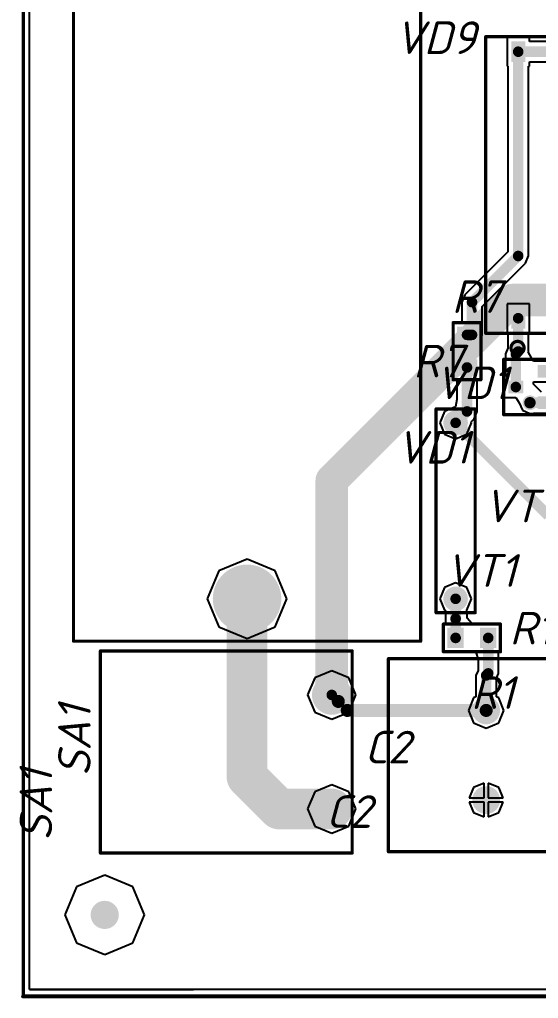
# Model space of a CAD drawing. Header units: millimetres. Extents: x -963 to 6553, y -1367 to 496.
# Drawn here: x -134.4 to -102.6, y 137.3 to 197.3 of the extents above; entities that cross this region are included whole.
import ezdxf

# ---------------------------------------------------------------- set-up
doc = ezdxf.new("R2010")
doc.units = ezdxf.units.MM
doc.header["$LTSCALE"] = 0.5
doc.layers.get('0').update_dxf_attribs({"lineweight": 60})
for name, color, linetype in [('BottomLayer', 5, 'Continuous'), ('MultiLayer', 9, 'Continuous'), ('TopLayer', 1, 'Continuous'), ('TopOverlay', 2, 'Continuous'), ('TopPaste', 8, 'Continuous'), ('ViaHoleLayer', 16, 'Continuous')]:
    doc.layers.add(name, color=color, linetype=linetype)
doc.layers.add('BottomSolder', color=6, linetype='Continuous', plot=False)
doc.styles.get("Standard").update_dxf_attribs({"font": 'isocpeui.ttf', "width": 0.9})

# ---------------------------------------------------------------- blocks, each defined once
blk = doc.blocks.new('B_______2')
at = {"layer": 'BottomLayer', "const_width": 1.99999854}
blk.add_lwpolyline([(-37.45003178, -2.54e-06, 1), (-35.4500307, -2.54e-06, 1)], format="xyb", close=True, dxfattribs=at)
at = {"layer": 'BottomSolder', "const_width": 2.10159854}
blk.add_lwpolyline([(-37.50083178, -2.54e-06, 1), (-35.3992307, -2.54e-06, 1)], format="xyb", close=True, dxfattribs=at)
at = {"layer": 'MultiLayer', "const_width": 1.99999854}
blk.add_lwpolyline([(-37.45003178, -2.54e-06, 1), (-35.4500307, -2.54e-06, 1)], format="xyb", close=True, dxfattribs=at)
at = {"layer": 'TopLayer', "const_width": 1.99999854}
blk.add_lwpolyline([(-37.45003178, -2.54e-06, 1), (-35.4500307, -2.54e-06, 1)], format="xyb", close=True, dxfattribs=at)
at = {"layer": 'TopOverlay', "const_width": 0.1999996}
for points in [[(-39.05002604, 10.65001426), (39.04999556, 10.65001426)], [(-39.05002604, 10.65001426), (-39.05002604, -10.65001934)], [(-39.05002604, -10.65001934), (39.04999556, -10.65001934)]]:
    blk.add_lwpolyline(points, dxfattribs=at)
at = {"layer": 'TopOverlay', "const_width": 0.0999998}
for points in [[(-39.10002593999999, 10.65001426, 1), (-39.00002614, 10.65001426, 1)], [(-39.10002593999999, 10.65001426, 1), (-39.00002614, 10.65001426, 1)], [(-39.10002593999999, -10.65001934, 1), (-39.00002614, -10.65001934, 1)], [(-39.10002593999999, -10.65001934, 1), (-39.00002614, -10.65001934, 1)]]:
    blk.add_lwpolyline(points, format="xyb", close=True, dxfattribs=at)
blk = doc.blocks.new('C_P______100___63B______________6')
at = {"layer": 'BottomLayer', "const_width": 0.7499985}
for points in [[(-3.12499756, 0.0750062, 1), (-2.37499652, 0.0750062, 1)], [(2.37501684, 0.0750062, 1), (3.12501788, 0.0750062, 1)]]:
    blk.add_lwpolyline(points, format="xyb", close=True, dxfattribs=at)
at = {"layer": 'BottomSolder', "const_width": 0.8515984999999999}
for points in [[(-3.17579756, 0.0750062, 1), (-2.32419652, 0.0750062, 1)], [(2.32421684, 0.0750062, 1), (3.17581788, 0.0750062, 1)]]:
    blk.add_lwpolyline(points, format="xyb", close=True, dxfattribs=at)
at = {"layer": 'MultiLayer', "const_width": 0.7499985}
for points in [[(-3.12499756, 0.0750062, 1), (-2.37499652, 0.0750062, 1)], [(2.37501684, 0.0750062, 1), (3.12501788, 0.0750062, 1)]]:
    blk.add_lwpolyline(points, format="xyb", close=True, dxfattribs=at)
at = {"layer": 'TopLayer', "const_width": 0.7499985}
for points in [[(-3.12499756, 0.0750062, 1), (-2.37499652, 0.0750062, 1)], [(2.37501684, 0.0750062, 1), (3.12501788, 0.0750062, 1)]]:
    blk.add_lwpolyline(points, format="xyb", close=True, dxfattribs=at)
at = {"layer": 'TopOverlay', "const_width": 0.1999996}
for points in [[(-5.92499704, -5.924981799999999), (-5.92499704, 5.924981799999999)], [(5.92501736, 5.924981799999999), (-5.92499704, 5.924981799999999)], [(5.92501736, -5.924981799999999), (5.92501736, 5.924981799999999)], [(5.92501736, -5.924981799999999), (-5.92499704, -5.924981799999999)]]:
    blk.add_lwpolyline(points, dxfattribs=at)
at = {"layer": 'TopOverlay', "const_width": 0.0999998}
for points in [[(-5.97499694, 5.924981799999999, 1), (-5.87499714, 5.924981799999999, 1)], [(-5.97499694, 5.924981799999999, 1), (-5.87499714, 5.924981799999999, 1)], [(5.87501746, 5.924981799999999, 1), (5.97501726, 5.924981799999999, 1)], [(5.87501746, 5.924981799999999, 1), (5.97501726, 5.924981799999999, 1)], [(-5.97499694, -5.924981799999999, 1), (-5.87499714, -5.924981799999999, 1)], [(-5.97499694, -5.924981799999999, 1), (-5.87499714, -5.924981799999999, 1)], [(5.87501746, -5.924981799999999, 1), (5.97501726, -5.924981799999999, 1)], [(5.87501746, -5.924981799999999, 1), (5.97501726, -5.924981799999999, 1)]]:
    blk.add_lwpolyline(points, format="xyb", close=True, dxfattribs=at)
blk = doc.blocks.new('R0805_27')
at = {"layer": 'TopLayer'}
for points in [[(-1.50001986, -0.6250254199999999), (-0.5000218599999999, -0.6250254199999999), (-1.50001986, 0.6249746199999999), (-0.5000218599999999, 0.6249746199999999)], [(0.5000269399999999, -0.6250254199999999), (1.50002494, -0.6250254199999999), (0.5000269399999999, 0.6249746199999999), (1.50002494, 0.6249746199999999)]]:
    blk.add_solid(points, dxfattribs=at)
at = {"layer": 'TopOverlay', "const_width": 0.1999996}
for points in [[(-1.74998126, 0.8499601999999999), (1.74998634, 0.8499601999999999)], [(-1.74998126, -0.850011), (-1.74998126, 0.8499601999999999)], [(1.74998634, -0.850011), (1.74998634, 0.8499601999999999)], [(-1.74998126, -0.850011), (1.74998634, -0.850011)]]:
    blk.add_lwpolyline(points, dxfattribs=at)
at = {"layer": 'TopOverlay', "const_width": 0.0999998}
for points in [[(-1.79998116, 0.8499601999999999, 1), (-1.69998136, 0.8499601999999999, 1)], [(-1.79998116, 0.8499601999999999, 1), (-1.69998136, 0.8499601999999999, 1)], [(1.69998644, 0.8499601999999999, 1), (1.79998624, 0.8499601999999999, 1)], [(1.69998644, 0.8499601999999999, 1), (1.79998624, 0.8499601999999999, 1)], [(-1.79998116, -0.850011, 1), (-1.69998136, -0.850011, 1)], [(-1.79998116, -0.850011, 1), (-1.69998136, -0.850011, 1)], [(1.69998644, -0.850011, 1), (1.79998624, -0.850011, 1)], [(1.69998644, -0.850011, 1), (1.79998624, -0.850011, 1)]]:
    blk.add_lwpolyline(points, format="xyb", close=True, dxfattribs=at)
at = {"layer": 'TopPaste'}
for points in [[(-1.50001986, -0.6250254199999999), (-0.5000218599999999, -0.6250254199999999), (-1.50001986, 0.6249746199999999), (-0.5000218599999999, 0.6249746199999999)], [(0.5000269399999999, -0.6250254199999999), (1.50002494, -0.6250254199999999), (0.5000269399999999, 0.6249746199999999), (1.50002494, 0.6249746199999999)]]:
    blk.add_solid(points, dxfattribs=at)
blk = doc.blocks.new('R0805_32')
at = {"layer": 'TopLayer'}
for points in [[(-1.50000462, -0.62500256), (-0.50000662, -0.62500256), (-1.50000462, 0.62499748), (-0.50000662, 0.62499748)], [(0.49999138, -0.62500256), (1.49998938, -0.62500256), (0.49999138, 0.62499748), (1.49998938, 0.62499748)]]:
    blk.add_solid(points, dxfattribs=at)
at = {"layer": 'TopOverlay', "const_width": 0.1999996}
for points in [[(-1.75001682, 0.8499830599999999), (1.75000158, 0.8499830599999999)], [(-1.75001682, 0.8499830599999999), (-1.75001682, -0.84998814)], [(1.75000158, 0.8499830599999999), (1.75000158, -0.84998814)], [(-1.75001682, -0.84998814), (1.75000158, -0.84998814)]]:
    blk.add_lwpolyline(points, dxfattribs=at)
at = {"layer": 'TopOverlay', "const_width": 0.0999998}
for points in [[(-1.80001672, 0.8499830599999999, 1), (-1.70001692, 0.8499830599999999, 1)], [(-1.80001672, 0.8499830599999999, 1), (-1.70001692, 0.8499830599999999, 1)], [(1.70000168, 0.8499830599999999, 1), (1.80000148, 0.8499830599999999, 1)], [(1.70000168, 0.8499830599999999, 1), (1.80000148, 0.8499830599999999, 1)], [(-1.80001672, -0.84998814, 1), (-1.70001692, -0.84998814, 1)], [(-1.80001672, -0.84998814, 1), (-1.70001692, -0.84998814, 1)], [(1.70000168, -0.84998814, 1), (1.80000148, -0.84998814, 1)], [(1.70000168, -0.84998814, 1), (1.80000148, -0.84998814, 1)]]:
    blk.add_lwpolyline(points, format="xyb", close=True, dxfattribs=at)
at = {"layer": 'TopPaste'}
for points in [[(-1.50000462, -0.62500256), (-0.50000662, -0.62500256), (-1.50000462, 0.62499748), (-0.50000662, 0.62499748)], [(0.49999138, -0.62500256), (1.49998938, -0.62500256), (0.49999138, 0.62499748), (1.49998938, 0.62499748)]]:
    blk.add_solid(points, dxfattribs=at)
blk = doc.blocks.new('VD_BZX_49')
at = {"layer": 'BottomLayer', "const_width": 0.6499986999999999}
for points in [[(-5.725030459999999, -2.794e-05, 1), (-5.075029219999999, -2.794e-05, 1)], [(5.07499874, -2.794e-05, 1), (5.72499998, -2.794e-05, 1)]]:
    blk.add_lwpolyline(points, format="xyb", close=True, dxfattribs=at)
at = {"layer": 'BottomSolder', "const_width": 0.7515987}
for points in [[(-5.77583046, -2.794e-05, 1), (-5.02422922, -2.794e-05, 1)], [(5.02419874, -2.794e-05, 1), (5.77579998, -2.794e-05, 1)]]:
    blk.add_lwpolyline(points, format="xyb", close=True, dxfattribs=at)
at = {"layer": 'MultiLayer', "const_width": 0.6499986999999999}
for points in [[(-5.725030459999999, -2.794e-05, 1), (-5.075029219999999, -2.794e-05, 1)], [(5.07499874, -2.794e-05, 1), (5.72499998, -2.794e-05, 1)]]:
    blk.add_lwpolyline(points, format="xyb", close=True, dxfattribs=at)
at = {"layer": 'TopLayer', "const_width": 0.6499986999999999}
for points in [[(-5.725030459999999, -2.794e-05, 1), (-5.075029219999999, -2.794e-05, 1)], [(5.07499874, -2.794e-05, 1), (5.72499998, -2.794e-05, 1)]]:
    blk.add_lwpolyline(points, format="xyb", close=True, dxfattribs=at)
at = {"layer": 'TopOverlay', "const_width": 0.1999996}
for points in [[(-6.250015439999999, 1.20002046), (-6.250015439999999, -1.20002554)], [(-6.250015439999999, 1.20002046), (6.24998496, 1.20002046)], [(6.24998496, 1.20002046), (6.24998496, -1.20002554)], [(-6.250015439999999, -1.20002554), (6.24998496, -1.20002554)]]:
    blk.add_lwpolyline(points, dxfattribs=at)
at = {"layer": 'TopOverlay', "const_width": 0.0999998}
for points in [[(-6.30001534, 1.20002046, 1), (-6.20001554, 1.20002046, 1)], [(-6.30001534, 1.20002046, 1), (-6.20001554, 1.20002046, 1)], [(6.199985059999999, 1.20002046, 1), (6.299984859999999, 1.20002046, 1)], [(6.199985059999999, 1.20002046, 1), (6.299984859999999, 1.20002046, 1)], [(-6.30001534, -1.20002554, 1), (-6.20001554, -1.20002554, 1)], [(-6.30001534, -1.20002554, 1), (-6.20001554, -1.20002554, 1)], [(6.199985059999999, -1.20002554, 1), (6.299984859999999, -1.20002554, 1)], [(6.199985059999999, -1.20002554, 1), (6.299984859999999, -1.20002554, 1)]]:
    blk.add_lwpolyline(points, format="xyb", close=True, dxfattribs=at)
blk = doc.blocks.new('VD_BAT_55')
at = {"layer": 'TopLayer'}
for points in [[(0.38199314, 1.37000488), (-0.3820033, 1.37000488), (0.38199314, 0.44300648), (-0.3820033, 0.44300648)], [(-0.57802526, -0.44299632), (-1.3420217, -0.44299632), (-0.57802526, -1.36999472), (-1.3420217, -1.36999472)], [(1.34196074, -0.44299632), (0.5779643, -0.44299632), (1.34196074, -1.36999472), (0.5779643, -1.36999472)]]:
    blk.add_solid(points, dxfattribs=at)
at = {"layer": 'TopOverlay', "const_width": 0.1999996}
for points in [[(-1.70002708, 1.65001448), (1.69996612, 1.65001448)], [(-1.70002708, 1.65001448), (-1.70002708, -1.65000432)], [(1.69996612, 1.65001448), (1.69996612, -1.65000432)], [(-1.70002708, -1.65000432), (1.69996612, -1.65000432)]]:
    blk.add_lwpolyline(points, dxfattribs=at)
at = {"layer": 'TopOverlay', "const_width": 0.0999998}
for points in [[(-1.75002698, 1.65001448, 1), (-1.65002718, 1.65001448, 1)], [(-1.75002698, 1.65001448, 1), (-1.65002718, 1.65001448, 1)], [(1.64996622, 1.65001448, 1), (1.74996602, 1.65001448, 1)], [(1.64996622, 1.65001448, 1), (1.74996602, 1.65001448, 1)], [(-1.75002698, -1.65000432, 1), (-1.65002718, -1.65000432, 1)], [(-1.75002698, -1.65000432, 1), (-1.65002718, -1.65000432, 1)], [(1.64996622, -1.65000432, 1), (1.74996602, -1.65000432, 1)], [(1.64996622, -1.65000432, 1), (1.74996602, -1.65000432, 1)]]:
    blk.add_lwpolyline(points, format="xyb", close=True, dxfattribs=at)
at = {"layer": 'TopPaste'}
for points in [[(0.38199314, 1.37000488), (-0.3820033, 1.37000488), (0.38199314, 0.44300648), (-0.3820033, 0.44300648)], [(-0.57802526, -0.44299632), (-1.3420217, -0.44299632), (-0.57802526, -1.36999472), (-1.3420217, -1.36999472)], [(1.34196074, -0.44299632), (0.5779643, -0.44299632), (1.34196074, -1.36999472), (0.5779643, -1.36999472)]]:
    blk.add_solid(points, dxfattribs=at)
blk = doc.blocks.new('T_________SMD_68')
at = {"layer": 'TopLayer'}
for points in [[(-7.544988719999999, 4.53002142), (-7.544988719999999, 5.3900197), (-8.814988719999999, 4.53002142), (-8.814988719999999, 5.3900197)], [(8.81499888, 4.53002142), (8.81499888, 5.3900197), (7.54499888, 4.53002142), (7.54499888, 5.3900197)], [(-7.544988719999999, 2.05001622), (-7.544988719999999, 2.9100145), (-8.814988719999999, 2.05001622), (-8.814988719999999, 2.9100145)], [(8.81499888, 2.05001622), (8.81499888, 2.9100145), (7.54499888, 2.05001622), (7.54499888, 2.9100145)], [(-7.544988719999999, -0.42998898), (-7.544988719999999, 0.4300093), (-8.814988719999999, -0.42998898), (-8.814988719999999, 0.4300093)], [(8.81499888, -0.42998898), (8.81499888, 0.4300093), (7.54499888, -0.42998898), (7.54499888, 0.4300093)], [(-7.544988719999999, -2.90999418), (-7.544988719999999, -2.0499959), (-8.814988719999999, -2.90999418), (-8.814988719999999, -2.0499959)], [(8.81499888, -2.90999418), (8.81499888, -2.0499959), (7.54499888, -2.90999418), (7.54499888, -2.0499959)], [(-7.544988719999999, -5.38999938), (-7.544988719999999, -4.5300011), (-8.814988719999999, -5.38999938), (-8.814988719999999, -4.5300011)], [(8.81499888, -5.38999938), (8.81499888, -4.5300011), (7.54499888, -5.38999938), (7.54499888, -4.5300011)]]:
    blk.add_solid(points, dxfattribs=at)
at = {"layer": 'TopOverlay', "const_width": 0.1999996}
for points in [[(9.10003768, 6.95000896), (-9.099976719999999, 6.95000896)], [(-9.099976719999999, -6.94998864), (-9.099976719999999, 6.95000896)], [(9.10003768, -6.94998864), (9.10003768, 6.95000896)], [(9.10003768, -6.94998864), (-9.099976719999999, -6.94998864)]]:
    blk.add_lwpolyline(points, dxfattribs=at)
at = {"layer": 'TopOverlay'}
for points, const_width in [([(-9.14997662, 6.95000896, 1), (-9.04997682, 6.95000896, 1)], 0.0999998), ([(-9.14997662, 6.95000896, 1), (-9.04997682, 6.95000896, 1)], 0.0999998), ([(9.05003778, 6.95000896, 1), (9.15003758, 6.95000896, 1)], 0.0999998), ([(9.05003778, 6.95000896, 1), (9.15003758, 6.95000896, 1)], 0.0999998), ([(10.39999952, -5.00000016, 1), (9.60000112, -5.00000016, 1)], 0.1999996), ([(9.550001219999999, -5.00000016, 1), (9.65000102, -5.00000016, 1)], 0.0999998), ([(10.34999962, -5.00000016, 1), (10.44999942, -5.00000016, 1)], 0.0999998), ([(-9.14997662, -6.94998864, 1), (-9.04997682, -6.94998864, 1)], 0.0999998), ([(-9.14997662, -6.94998864, 1), (-9.04997682, -6.94998864, 1)], 0.0999998), ([(9.05003778, -6.94998864, 1), (9.15003758, -6.94998864, 1)], 0.0999998), ([(9.05003778, -6.94998864, 1), (9.15003758, -6.94998864, 1)], 0.0999998)]:
    blk.add_lwpolyline(points, format="xyb", close=True, dxfattribs=dict(at, const_width=const_width))
at = {"layer": 'TopPaste'}
for points in [[(-7.544988719999999, 4.53002142), (-7.544988719999999, 5.3900197), (-8.814988719999999, 4.53002142), (-8.814988719999999, 5.3900197)], [(8.81499888, 4.53002142), (8.81499888, 5.3900197), (7.54499888, 4.53002142), (7.54499888, 5.3900197)], [(-7.544988719999999, 2.05001622), (-7.544988719999999, 2.9100145), (-8.814988719999999, 2.05001622), (-8.814988719999999, 2.9100145)], [(8.81499888, 2.05001622), (8.81499888, 2.9100145), (7.54499888, 2.05001622), (7.54499888, 2.9100145)], [(-7.544988719999999, -0.42998898), (-7.544988719999999, 0.4300093), (-8.814988719999999, -0.42998898), (-8.814988719999999, 0.4300093)], [(8.81499888, -0.42998898), (8.81499888, 0.4300093), (7.54499888, -0.42998898), (7.54499888, 0.4300093)], [(-7.544988719999999, -2.90999418), (-7.544988719999999, -2.0499959), (-8.814988719999999, -2.90999418), (-8.814988719999999, -2.0499959)], [(8.81499888, -2.90999418), (8.81499888, -2.0499959), (7.54499888, -2.90999418), (7.54499888, -2.0499959)], [(-7.544988719999999, -5.38999938), (-7.544988719999999, -4.5300011), (-8.814988719999999, -5.38999938), (-8.814988719999999, -4.5300011)], [(8.81499888, -5.38999938), (8.81499888, -4.5300011), (7.54499888, -5.38999938), (7.54499888, -4.5300011)]]:
    blk.add_solid(points, dxfattribs=at)
blk = doc.blocks.new('B______70')
at = {"layer": 'BottomLayer', "const_width": 1.11499904}
for points in [[(-4.05752808, -7.99999416, 1), (-2.94252904, -7.99999416, 1)], [(2.94245792, -7.99999416, 1), (4.05745696, -7.99999416, 1)]]:
    blk.add_lwpolyline(points, format="xyb", close=True, dxfattribs=at)
at = {"layer": 'BottomSolder', "const_width": 1.21659904}
for points in [[(-4.10832808, -7.99999416, 1), (-2.89172904, -7.99999416, 1)], [(2.89165792, -7.99999416, 1), (4.108256959999999, -7.99999416, 1)]]:
    blk.add_lwpolyline(points, format="xyb", close=True, dxfattribs=at)
at = {"layer": 'MultiLayer', "const_width": 1.11499904}
for points in [[(-4.05752808, -7.99999416, 1), (-2.94252904, -7.99999416, 1)], [(2.94245792, -7.99999416, 1), (4.05745696, -7.99999416, 1)]]:
    blk.add_lwpolyline(points, format="xyb", close=True, dxfattribs=at)
at = {"layer": 'TopLayer', "const_width": 1.11499904}
for points in [[(-4.05752808, -7.99999416, 1), (-2.94252904, -7.99999416, 1)], [(2.94245792, -7.99999416, 1), (4.05745696, -7.99999416, 1)]]:
    blk.add_lwpolyline(points, format="xyb", close=True, dxfattribs=at)
at = {"layer": 'TopOverlay', "const_width": 0.1999996}
for points in [[(-6.19999776, 6.19997744), (6.19997744, 6.19997744)], [(-6.19999776, 6.19997744), (-6.19999776, -9.24997896)], [(6.19997744, 6.19997744), (6.19997744, -9.24997896)], [(-6.19999776, -9.24997896), (6.19997744, -9.24997896)]]:
    blk.add_lwpolyline(points, dxfattribs=at)
at = {"layer": 'TopOverlay', "const_width": 0.0999998}
for points in [[(-6.24999766, 6.19997744, 1), (-6.14999786, 6.19997744, 1)], [(-6.24999766, 6.19997744, 1), (-6.14999786, 6.19997744, 1)], [(6.14997754, 6.19997744, 1), (6.24997734, 6.19997744, 1)], [(6.14997754, 6.19997744, 1), (6.24997734, 6.19997744, 1)], [(-6.24999766, -9.24997896, 1), (-6.14999786, -9.24997896, 1)], [(-6.24999766, -9.24997896, 1), (-6.14999786, -9.24997896, 1)], [(6.14997754, -9.24997896, 1), (6.24997734, -9.24997896, 1)], [(6.14997754, -9.24997896, 1), (6.24997734, -9.24997896, 1)]]:
    blk.add_lwpolyline(points, format="xyb", close=True, dxfattribs=at)

msp = doc.modelspace()

# ---------------------------------------------------------------- linework, layer by layer
at = {"layer": 'BottomLayer'}
for points, const_width in [([(-115.2633914006817, 169.0593372362384), (-104.1947826006817, 180.1279460362384)], 2.00000108), ([(-104.1947826006817, 180.1279460362384), (-98.86078260068172, 180.1279460362384)], 2.00000108), ([(-103.1025826006817, 173.8287460362384), (-94.0093826006817, 173.8287460362384)], 0.6500012399999999), ([(-107.6633558006817, 172.5935440362384), (-101.9633418006817, 166.8935300362384)], 0.6500012399999999), ([(-115.2633914006817, 155.8935012362384), (-115.2633914006817, 169.0593372362384)], 2.00000108), ([(-120.4633810006817, 150.8559700362384), (-120.4633810006817, 161.7935148362384)], 2.50000008), ([(-115.2633914006817, 155.8935012362384), (-114.8634353806817, 155.4935452162384)], 0.6500012399999999), ([(-114.8633820406817, 155.4935452162384), (-114.3133780606817, 154.9435412362384)], 0.80000094), ([(-114.8634353806817, 155.4935452162384), (-114.8633820406817, 155.4935452162384)], 0.6500012399999999), ([(-114.3133780606817, 154.9435412362384), (-105.7883786006817, 154.9435412362384)], 0.80000094), ([(-120.4633810006817, 150.8559700362384), (-118.5009262006817, 148.8935152362384)], 2.50000008), ([(-118.5009262006817, 148.8935152362384), (-115.2633914006817, 148.8935152362384)], 2.50000008)]:
    msp.add_lwpolyline(points, dxfattribs=dict(at, const_width=const_width))
for points, const_width in [([(-104.6947816006817, 180.1279460362384, 1), (-103.6947836006817, 180.1279460362384, 1)], 1.00000054), ([(-104.6947816006817, 180.1279460362384, 1), (-103.6947836006817, 180.1279460362384, 1)], 1.00000054), ([(-103.2775835206817, 173.8287460362384, 1), (-102.9275816806817, 173.8287460362384, 1)], 0.3499993), ([(-103.2650816406817, 173.8287460362384, 1), (-102.9400835606817, 173.8287460362384, 1)], 0.32500062), ([(-107.8258548406817, 172.5935440362384, 1), (-107.5008567606817, 172.5935440362384, 1)], 0.32500062), ([(-115.7633904006817, 169.0593372362384, 1), (-114.7633924006817, 169.0593372362384, 1)], 1.00000054), ([(-115.7633904006817, 169.0593372362384, 1), (-114.7633924006817, 169.0593372362384, 1)], 1.00000054), ([(-121.0883810206817, 161.7935148362384, 1), (-119.8383809806817, 161.7935148362384, 1)], 1.25000004), ([(-115.7633904006817, 155.8935012362384, 1), (-114.7633924006817, 155.8935012362384, 1)], 1.00000054), ([(-115.4258904406817, 155.8935012362384, 1), (-115.1008923606817, 155.8935012362384, 1)], 0.32500062), ([(-115.0633816406817, 155.4935452162384, 1), (-114.6633824406817, 155.4935452162384, 1)], 0.3999992), ([(-115.0259344206817, 155.4935452162384, 1), (-114.7009363406817, 155.4935452162384, 1)], 0.32500062), ([(-115.0259344206817, 155.4935452162384, 1), (-114.7009363406817, 155.4935452162384, 1)], 0.32500062), ([(-115.0258810806817, 155.4935452162384, 1), (-114.7008830006817, 155.4935452162384, 1)], 0.32500062), ([(-114.5133776606817, 154.9435412362384, 1), (-114.1133784606817, 154.9435412362384, 1)], 0.3999992), ([(-114.5133776606817, 154.9435412362384, 1), (-114.1133784606817, 154.9435412362384, 1)], 0.3999992), ([(-105.9883782006817, 154.9435412362384, 1), (-105.5883790006817, 154.9435412362384, 1)], 0.3999992), ([(-121.0883810206817, 150.8559700362384, 1), (-119.8383809806817, 150.8559700362384, 1)], 1.25000004), ([(-121.0883810206817, 150.8559700362384, 1), (-119.8383809806817, 150.8559700362384, 1)], 1.25000004), ([(-119.1259262206817, 148.8935152362384, 1), (-117.8759261806817, 148.8935152362384, 1)], 1.25000004), ([(-119.1259262206817, 148.8935152362384, 1), (-117.8759261806817, 148.8935152362384, 1)], 1.25000004), ([(-115.8883914206817, 148.8935152362384, 1), (-114.6383913806817, 148.8935152362384, 1)], 1.25000004), ([(-129.5819835406817, 142.3935485562384, 1), (-128.8199835406817, 142.3935485562384, 1)], 0.762)]:
    msp.add_lwpolyline(points, format="xyb", close=True, dxfattribs=dict(at, const_width=const_width))
at = {"layer": 'BottomSolder'}
for points, const_width in [([(-103.3283835206817, 173.8287460362384, 1), (-102.8767816806817, 173.8287460362384, 1)], 0.4515993), ([(-129.6327835406817, 142.3935485562384, 1), (-128.7691835406817, 142.3935485562384, 1)], 0.8635999999999999)]:
    msp.add_lwpolyline(points, format="xyb", close=True, dxfattribs=dict(at, const_width=const_width))
at = {"layer": 'MultiLayer'}
for points, const_width in [([(-134.2009583006817, 137.3935483962384), (-134.2009583006817, 267.3935474762384)], 0.1999996), ([(-134.2009583006817, 137.3935483962384), (-54.2009836806817, 137.3935483962384)], 0.254)]:
    msp.add_lwpolyline(points, dxfattribs=dict(at, const_width=const_width))
for points, const_width in [([(-103.2775835206817, 173.8287460362384, 1), (-102.9275816806817, 173.8287460362384, 1)], 0.3499993), ([(-129.5819835406817, 142.3935485562384, 1), (-128.8199835406817, 142.3935485562384, 1)], 0.762), ([(-134.2644583006817, 137.3935483962384, 1), (-134.1374583006817, 137.3935483962384, 1)], 0.127), ([(-134.2509582006817, 137.3935483962384, 1), (-134.1509584006817, 137.3935483962384, 1)], 0.0999998)]:
    msp.add_lwpolyline(points, format="xyb", close=True, dxfattribs=dict(at, const_width=const_width))
at = {"layer": 'TopLayer'}
for p, q in [((-133.8177916806817, 137.8059402562384), (-133.8177916806817, 266.9811556162384)), ((-103.1393846606817, 196.2625340362384), (-104.5073829406817, 196.2625340362384)), ((-104.5073829406817, 196.2625340362384), (-104.5073829406817, 194.4845340362384)), ((-103.1393846606817, 196.0002409362384), (-103.1393846606817, 196.2625340362384)), ((-102.0273777406817, 196.0002409362384), (-103.1393846606817, 196.0002409362384)), ((-103.1393846606817, 194.4845340362384), (-103.1393846606817, 194.7468271362384)), ((-103.1393846606817, 194.7468271362384), (-102.0273777406817, 194.7468271362384)), ((-104.5073829406817, 194.4845340362384), (-104.4500907006817, 194.4845340362384)), ((-104.4500907006817, 194.4845340362384), (-104.4500907006817, 183.0957353762384)), ((-103.1966769006817, 182.8361448362384), (-103.1966769006817, 194.4845340362384)), ((-103.1966769006817, 194.4845340362384), (-103.1393846606817, 194.4845340362384)), ((-104.4500907006817, 183.0957353762384), (-107.1017313206817, 180.4440947562384)), ((-103.3802350806817, 182.3929961162384), (-103.1966769006817, 182.8361448362384)), ((-106.0318757006817, 179.7413554962384), (-103.3802350806817, 182.3929961162384)), ((-107.1017313206817, 180.4440947562384), (-107.2852895006817, 180.0009460362384)), ((-107.2852895006817, 180.0009460362384), (-107.2852895006817, 178.7475322362384)), ((-106.0318757006817, 177.9935332362384), (-106.0318757006817, 179.7413554962384)), ((-103.1393846606817, 179.9025464362384), (-104.5073829406817, 179.9025464362384)), ((-104.5073829406817, 179.9025464362384), (-104.5073829406817, 178.1245464362384)), ((-103.1393846606817, 178.1245464362384), (-103.1393846606817, 179.9025464362384)), ((-107.2852895006817, 178.7475322362384), (-107.8423826206817, 178.7475322362384)), ((-107.8423826206817, 178.7475322362384), (-107.8423826206817, 177.2475377762384)), ((-106.0843825806817, 177.8667694562384), (-106.0318757006817, 177.9935332362384)), ((-106.0843825806817, 177.2475377762384), (-106.0843825806817, 177.8667694562384)), ((-104.5073829406817, 178.1245464362384), (-104.4500907006817, 178.1245464362384)), ((-104.4500907006817, 178.1245464362384), (-104.4500907006817, 177.1796461162384)), ((-103.1966769006817, 176.9724532362384), (-103.1966769006817, 178.1245464362384)), ((-103.1966769006817, 178.1245464362384), (-103.1393846606817, 178.1245464362384)), ((-107.8423826206817, 177.2475377762384), (-107.8423851606817, 177.2395342362384)), ((-107.8423851606817, 177.2395342362384), (-107.8423851606817, 176.7475362362384)), ((-106.0843800406817, 177.2395342362384), (-106.0843825806817, 177.2475377762384)), ((-106.0843800406817, 176.7475362362384), (-106.0843800406817, 177.2395342362384)), ((-107.8423851606817, 176.7475362362384), (-107.8423826206817, 176.7395326962384)), ((-107.8423826206817, 176.7395326962384), (-107.8423826206817, 175.2395382362384)), ((-106.0843825806817, 176.7395326962384), (-106.0843800406817, 176.7475362362384)), ((-106.0843825806817, 175.2395382362384), (-106.0843825806817, 176.7395326962384)), ((-104.4500907006817, 177.1796461162384), (-104.5965979006817, 176.8259460362384)), ((-104.5965979006817, 176.8259460362384), (-104.5965979006817, 175.4295378562384)), ((-103.2062857206817, 176.9492554162384), (-103.1966769006817, 176.9724532362384)), ((-102.9129512806817, 176.3957055962384), (-103.2062857206817, 176.9492554162384)), ((-102.8743890006817, 176.3895079962384), (-102.9129512806817, 176.3957055962384)), ((-102.8431825606817, 176.3895054562384), (-102.8743890006817, 176.3895079962384)), ((-101.4393906006817, 176.3895054562384), (-102.8431825606817, 176.3895054562384)), ((-107.8423826206817, 175.2395382362384), (-107.5900895006817, 175.2395382362384)), ((-107.5900895006817, 175.2395382362384), (-107.5900895006817, 174.0339653362384)), ((-106.3366757006817, 173.2935172362384), (-106.3366757006817, 175.2395382362384)), ((-106.3366757006817, 175.2395382362384), (-106.0843825806817, 175.2395382362384)), ((-104.5965979006817, 175.4295378562384), (-104.6873902006817, 175.4295378562384)), ((-104.6873902006817, 175.4295378562384), (-104.6873902006817, 174.1575414162384)), ((-102.8834568006817, 175.1104401962384), (-102.8743890006817, 175.1175064762384)), ((-102.8834568006817, 174.9657643362384), (-102.8834568006817, 175.1104401962384)), ((-102.3863838806817, 174.4695194562384), (-102.8834568006817, 174.9657643362384)), ((-102.8743890006817, 175.1175064762384), (-102.7523902606817, 175.1175090162384)), ((-102.7523902606817, 175.1175090162384), (-101.4393906006817, 175.1175090162384)), ((-107.5900895006817, 174.0339653362384), (-107.6633583406817, 173.5720256962384)), ((-104.6873902006817, 174.1575414162384), (-103.9760403406817, 174.1575414162384)), ((-103.9760403406817, 174.1575414162384), (-103.7563455806817, 173.8287434962384)), ((-103.7563455806817, 173.8287434962384), (-103.5648626006817, 173.3664660362384)), ((-108.3552467206817, 173.2854349562384), (-108.6418374606817, 172.5935440362384)), ((-107.6633583406817, 173.5720256962384), (-108.3552467206817, 173.2854349562384)), ((-106.5202338806817, 172.8503685162384), (-106.3366757006817, 173.2935172362384)), ((-103.5648626006817, 173.3664660362384), (-103.1025826006817, 173.1749805162384)), ((-103.1025826006817, 173.1749805162384), (-102.8743864606817, 173.1975179362384)), ((-102.8743864606817, 173.1975179362384), (-102.8743839206817, 173.1975230162384)), ((-102.8743839206817, 173.1975230162384), (-101.4393906006817, 173.1975230162384)), ((-108.6418374606817, 172.5935440362384), (-108.3552467206817, 171.9016531162384)), ((-106.9714648806817, 171.9016531162384), (-106.6848741406817, 172.5935440362384)), ((-106.7118743406817, 172.6587280562384), (-106.5202338806817, 172.8503685162384)), ((-106.6848741406817, 172.5935440362384), (-106.7118743406817, 172.6587280562384)), ((-108.3552467206817, 171.9016531162384), (-107.6633558006817, 171.6150623762384)), ((-107.6633558006817, 171.6150623762384), (-106.9714648806817, 171.9016531162384)), ((-120.4633810006817, 164.2332254762384), (-122.1885159806817, 163.5186498162384)), ((-118.7382460206817, 163.5186498162384), (-120.4633810006817, 164.2332254762384)), ((-122.1885159806817, 163.5186498162384), (-122.9030916406817, 161.7935148362384)), ((-118.0236703606817, 161.7935148362384), (-118.7382460206817, 163.5186498162384)), ((-108.3552467206817, 162.4854057562384), (-108.6418374606817, 161.7935148362384)), ((-107.6633558006817, 162.7719964962384), (-108.3552467206817, 162.4854057562384)), ((-106.9714648806817, 162.4854057562384), (-107.6633558006817, 162.7719964962384)), ((-106.6848741406817, 161.7935148362384), (-106.9714648806817, 162.4854057562384)), ((-122.9030916406817, 161.7935148362384), (-122.1885159806817, 160.0683798562384)), ((-118.7382460206817, 160.0683798562384), (-118.0236703606817, 161.7935148362384)), ((-108.6418374606817, 161.7935148362384), (-108.3552467206817, 161.1016239162384)), ((-106.9714648806817, 161.1016264562384), (-106.6848741406817, 161.7935148362384)), ((-108.3552467206817, 161.1016239162384), (-108.2900627006817, 161.0746237162384)), ((-108.2900627006817, 161.0746237162384), (-108.2900627006817, 160.5700679562384)), ((-106.9464052406817, 160.6126840762384), (-106.9714648806817, 161.1016264562384)), ((-108.2900627006817, 160.5700679562384), (-108.2901135006817, 160.5699460362384)), ((-108.2901135006817, 160.5699460362384), (-108.2901135006817, 160.2725196562384)), ((-106.6598678406817, 160.2725221962384), (-106.9464052406817, 160.6126840762384)), ((-122.1885159806817, 160.0683798562384), (-120.4633810006817, 159.3538041962384)), ((-120.4633810006817, 159.3538041962384), (-118.7382460206817, 160.0683798562384)), ((-108.2901135006817, 160.2725196562384), (-108.4174056006817, 160.2725196562384)), ((-108.4174056006817, 160.2725196562384), (-108.4174056006817, 158.5145196162384)), ((-106.4173588006817, 160.2725221962384), (-106.6598678406817, 160.2725221962384)), ((-106.4094060606817, 160.2725196562384), (-106.4173588006817, 160.2725221962384)), ((-104.9093608006817, 160.2725196562384), (-106.4094060606817, 160.2725196562384)), ((-104.9093608006817, 158.5145196162384), (-104.9093608006817, 160.2725196562384)), ((-108.4174056006817, 158.5145196162384), (-106.9173603406817, 158.5145196162384)), ((-106.9173603406817, 158.5145196162384), (-106.9094076006817, 158.5145170762384)), ((-106.9094076006817, 158.5145170762384), (-106.4173613406817, 158.5145170762384)), ((-106.4173613406817, 158.5145170762384), (-106.2900667006817, 158.0639312362384)), ((-106.2900667006817, 158.0639312362384), (-106.2900667006817, 157.3919691562384)), ((-105.0366529006817, 157.2151648362384), (-105.0366529006817, 158.5145196162384)), ((-105.0366529006817, 158.5145196162384), (-104.9093608006817, 158.5145196162384)), ((-116.3111769606817, 156.9412867962384), (-116.7451842206817, 155.8935012362384)), ((-115.2633914006817, 157.3752940562384), (-116.3111769606817, 156.9412867962384)), ((-114.2156058406817, 156.9412867962384), (-115.2633914006817, 157.3752940562384)), ((-113.7815985806817, 155.8935012362384), (-114.2156058406817, 156.9412867962384)), ((-106.2900667006817, 157.3919691562384), (-106.4150855006817, 157.0901460362384)), ((-106.4150855006817, 157.0901460362384), (-106.4150855006817, 155.7706719162384)), ((-105.1616717006817, 156.9133417162384), (-105.0366529006817, 157.2151648362384)), ((-105.1616717006817, 155.7706719162384), (-105.1616717006817, 156.9133417162384)), ((-116.7451842206817, 155.8935012362384), (-116.3111769606817, 154.8457156762384)), ((-114.2156058406817, 154.8457156762384), (-113.7815985806817, 155.8935012362384)), ((-106.5568073406817, 155.7119699762384), (-106.8750998206817, 154.9435412362384)), ((-106.4150855006817, 155.7706719162384), (-106.5568073406817, 155.7119699762384)), ((-105.0199498606817, 155.7119699762384), (-105.1616717006817, 155.7706719162384)), ((-104.7016573806817, 154.9435412362384), (-105.0199498606817, 155.7119699762384)), ((-116.3111769606817, 154.8457156762384), (-115.2633914006817, 154.4117084162384)), ((-115.2633914006817, 154.4117084162384), (-114.2156058406817, 154.8457156762384)), ((-106.8750998206817, 154.9435412362384), (-106.5568073406817, 154.1751124962384)), ((-105.0199498606817, 154.1751124962384), (-104.7016573806817, 154.9435412362384)), ((-106.5568073406817, 154.1751124962384), (-105.7883786006817, 153.8568200162384)), ((-105.7883786006817, 153.8568200162384), (-105.0199498606817, 154.1751124962384)), ((-115.2633914006817, 150.3753080562384), (-116.3111769606817, 149.9413007962384)), ((-114.2156058406817, 149.9413007962384), (-115.2633914006817, 150.3753080562384)), ((-106.5568073406817, 150.2119555762384), (-106.8224964206817, 149.5705242962384)), ((-105.9153709806817, 150.4776471962384), (-106.5568073406817, 150.2119555762384)), ((-105.9153709806817, 149.5705242962384), (-105.9153709806817, 150.4776471962384)), ((-105.0199498606817, 150.2119555762384), (-105.6613709806817, 150.4776395762384)), ((-105.6613709806817, 150.4776395762384), (-105.6613709806817, 149.5705242962384)), ((-104.7542607806817, 149.5705242962384), (-105.0199498606817, 150.2119555762384)), ((-116.3111769606817, 149.9413007962384), (-116.7451842206817, 148.8935152362384)), ((-113.7815985806817, 148.8935152362384), (-114.2156058406817, 149.9413007962384)), ((-106.8224964206817, 149.5705242962384), (-105.9153709806817, 149.5705242962384)), ((-105.9153709806817, 149.3165242962384), (-106.8224938806817, 149.3165242962384)), ((-106.8224938806817, 149.3165242962384), (-106.5568073406817, 148.6750980962384)), ((-105.9153709806817, 148.4094064762384), (-105.9153709806817, 149.3165242962384)), ((-105.6613709806817, 149.5705242962384), (-104.7542607806817, 149.5705242962384)), ((-104.7542633206817, 149.3165242962384), (-105.6613709806817, 149.3165242962384)), ((-105.6613709806817, 149.3165242962384), (-105.6613709806817, 148.4094140962384)), ((-105.0199498606817, 148.6750980962384), (-104.7542633206817, 149.3165242962384)), ((-116.7451842206817, 148.8935152362384), (-116.3111769606817, 147.8457296762384)), ((-114.2156058406817, 147.8457296762384), (-113.7815985806817, 148.8935152362384)), ((-106.5568073406817, 148.6750980962384), (-105.9153709806817, 148.4094064762384)), ((-105.6613709806817, 148.4094140962384), (-105.0199498606817, 148.6750980962384)), ((-116.3111769606817, 147.8457296762384), (-115.2633914006817, 147.4117224162384)), ((-115.2633914006817, 147.4117224162384), (-114.2156058406817, 147.8457296762384)), ((-129.2009835406817, 144.8332591962384), (-130.9261185206817, 144.1186835362384)), ((-127.4758485606817, 144.1186835362384), (-129.2009835406817, 144.8332591962384)), ((-130.9261185206817, 144.1186835362384), (-131.6406941806817, 142.3935485562384)), ((-126.7612729006817, 142.3935485562384), (-127.4758485606817, 144.1186835362384)), ((-131.6406941806817, 142.3935485562384), (-130.9261185206817, 140.6684135762384)), ((-127.4758485606817, 140.6684135762384), (-126.7612729006817, 142.3935485562384)), ((-130.9261185206817, 140.6684135762384), (-129.2009835406817, 139.9538379162384)), ((-129.2009835406817, 139.9538379162384), (-127.4758485606817, 140.6684135762384)), ((-54.61337554068172, 137.8059402562384), (-133.8177916806817, 137.8059402562384))]:
    msp.add_line(p, q, dxfattribs=at)
at = {"layer": 'TopLayer', "const_width": 0.6500012399999999}
for points in [[(-103.8233838006817, 195.3735340362384), (-101.3433786006817, 195.3735340362384)], [(-103.8233838006817, 182.8361448362384), (-103.8233838006817, 195.3735340362384)], [(-106.6585826006817, 180.0009460362384), (-103.8233838006817, 182.8361448362384)], [(-106.6585826006817, 177.9935332362384), (-106.6585826006817, 180.0009460362384)], [(-103.8233838006817, 176.9724532362384), (-103.8233838006817, 179.0135464362384)], [(-106.9633826006817, 177.9935332362384), (-106.6585826006817, 177.9935332362384)], [(-103.9698910006817, 176.8259460362384), (-103.8233838006817, 176.9724532362384)], [(-103.9698910006817, 174.7935396362384), (-103.9698910006817, 176.8259460362384)], [(-106.9633826006817, 173.2935172362384), (-106.9633826006817, 175.9935372362384)], [(-103.1025826006817, 173.8287460362384), (-103.0978074006817, 173.8335212362384)], [(-103.0978074006817, 173.8335212362384), (-102.1568898006817, 173.8335212362384)], [(-107.6633558006817, 172.5935440362384), (-106.9633826006817, 173.2935172362384)], [(-107.6633558006817, 160.5699968362384), (-107.6633558006817, 161.7935148362384)], [(-107.6634066006817, 160.5699460362384), (-107.6633558006817, 160.5699968362384)], [(-107.6634066006817, 159.3935196362384), (-107.6634066006817, 160.5699460362384)], [(-105.6633598006817, 157.2151648362384), (-105.6633598006817, 159.3935196362384)], [(-105.7883786006817, 157.0901460362384), (-105.6633598006817, 157.2151648362384)], [(-105.7883786006817, 154.9435412362384), (-105.7883786006817, 157.0901460362384)]]:
    msp.add_lwpolyline(points, dxfattribs=at)
at = {"layer": 'TopLayer'}
for points, const_width in [([(-103.9858828406817, 195.3735340362384, 1), (-103.6608847606817, 195.3735340362384, 1)], 0.32500062), ([(-103.9858828406817, 195.3735340362384, 1), (-103.6608847606817, 195.3735340362384, 1)], 0.32500062), ([(-103.9858828406817, 182.8361448362384, 1), (-103.6608847606817, 182.8361448362384, 1)], 0.32500062), ([(-103.9858828406817, 182.8361448362384, 1), (-103.6608847606817, 182.8361448362384, 1)], 0.32500062), ([(-106.8210816406817, 180.0009460362384, 1), (-106.4960835606817, 180.0009460362384, 1)], 0.32500062), ([(-106.8210816406817, 180.0009460362384, 1), (-106.4960835606817, 180.0009460362384, 1)], 0.32500062), ([(-103.9858828406817, 179.0135464362384, 1), (-103.6608847606817, 179.0135464362384, 1)], 0.32500062), ([(-107.1258816406817, 177.9935332362384, 1), (-106.8008835606817, 177.9935332362384, 1)], 0.32500062), ([(-106.8210816406817, 177.9935332362384, 1), (-106.4960835606817, 177.9935332362384, 1)], 0.32500062), ([(-106.8210816406817, 177.9935332362384, 1), (-106.4960835606817, 177.9935332362384, 1)], 0.32500062), ([(-103.9858828406817, 176.9724532362384, 1), (-103.6608847606817, 176.9724532362384, 1)], 0.32500062), ([(-103.9858828406817, 176.9724532362384, 1), (-103.6608847606817, 176.9724532362384, 1)], 0.32500062), ([(-104.1323900406817, 176.8259460362384, 1), (-103.8073919606817, 176.8259460362384, 1)], 0.32500062), ([(-104.1323900406817, 176.8259460362384, 1), (-103.8073919606817, 176.8259460362384, 1)], 0.32500062), ([(-107.1258816406817, 175.9935372362384, 1), (-106.8008835606817, 175.9935372362384, 1)], 0.32500062), ([(-104.1323900406817, 174.7935396362384, 1), (-103.8073919606817, 174.7935396362384, 1)], 0.32500062), ([(-103.2775835206817, 173.8287460362384, 1), (-102.9275816806817, 173.8287460362384, 1)], 0.3499993), ([(-103.2650816406817, 173.8287460362384, 1), (-102.9400835606817, 173.8287460362384, 1)], 0.32500062), ([(-103.2603064406817, 173.8335212362384, 1), (-102.9353083606817, 173.8335212362384, 1)], 0.32500062), ([(-103.2603064406817, 173.8335212362384, 1), (-102.9353083606817, 173.8335212362384, 1)], 0.32500062), ([(-107.1258816406817, 173.2935172362384, 1), (-106.8008835606817, 173.2935172362384, 1)], 0.32500062), ([(-107.1258816406817, 173.2935172362384, 1), (-106.8008835606817, 173.2935172362384, 1)], 0.32500062), ([(-107.8258548406817, 172.5935440362384, 1), (-107.5008567606817, 172.5935440362384, 1)], 0.32500062), ([(-107.8258548406817, 161.7935148362384, 1), (-107.5008567606817, 161.7935148362384, 1)], 0.32500062), ([(-107.8259056406817, 160.5699460362384, 1), (-107.5009075606817, 160.5699460362384, 1)], 0.32500062), ([(-107.8259056406817, 160.5699460362384, 1), (-107.5009075606817, 160.5699460362384, 1)], 0.32500062), ([(-107.8258548406817, 160.5699968362384, 1), (-107.5008567606817, 160.5699968362384, 1)], 0.32500062), ([(-107.8258548406817, 160.5699968362384, 1), (-107.5008567606817, 160.5699968362384, 1)], 0.32500062), ([(-107.8259056406817, 159.3935196362384, 1), (-107.5009075606817, 159.3935196362384, 1)], 0.32500062), ([(-105.8258588406817, 159.3935196362384, 1), (-105.5008607606817, 159.3935196362384, 1)], 0.32500062), ([(-105.9508776406817, 157.0901460362384, 1), (-105.6258795606817, 157.0901460362384, 1)], 0.32500062), ([(-105.9508776406817, 157.0901460362384, 1), (-105.6258795606817, 157.0901460362384, 1)], 0.32500062), ([(-105.8258588406817, 157.2151648362384, 1), (-105.5008607606817, 157.2151648362384, 1)], 0.32500062), ([(-105.8258588406817, 157.2151648362384, 1), (-105.5008607606817, 157.2151648362384, 1)], 0.32500062), ([(-105.9508776406817, 154.9435412362384, 1), (-105.6258795606817, 154.9435412362384, 1)], 0.32500062), ([(-129.5819835406817, 142.3935485562384, 1), (-128.8199835406817, 142.3935485562384, 1)], 0.762)]:
    msp.add_lwpolyline(points, format="xyb", close=True, dxfattribs=dict(at, const_width=const_width))
at = {"layer": 'TopOverlay'}
msp.add_line((-133.8177916806817, 137.8059402562384), (-123.7464054630941, 137.8059402562384), dxfattribs=at)
at = {"layer": 'ViaHoleLayer', "const_width": 0.1999996}
msp.add_lwpolyline([(-103.2025824006817, 173.8287460362384, 1), (-103.0025828006817, 173.8287460362384, 1)], format="xyb", close=True, dxfattribs=at)

# ---------------------------------------------------------------- block references
for name, p, rotation in [('B_______2', (-120.4633835406817, 198.2435460762384), 90), ('T_________SMD_68', (-98.86338356068171, 187.1935453162384), 270), ('R0805_32', (-106.9633851406817, 176.9935428562384), 90), ('VD_BAT_55', (-103.0633853206817, 174.7935447162384), 90), ('VD_BZX_49', (-107.6633837406817, 167.1935446762384), 90), ('B______70', (-123.2633855606817, 152.3935437962384), 90), ('C_P______100___63B______________6', (-105.8633848006817, 152.1935441962384), 270)]:
    msp.add_blockref(name, p, dxfattribs=dict(rotation=rotation))
msp.add_blockref('R0805_27', (-106.6633857406817, 159.3935450362384))

# ---------------------------------------------------------------- texts
at = {"layer": 'TopOverlay'}
for s, p in [('VD9', (-111.4243143830781, 195.2358357893297)), ('R7', (-107.9093852806817, 179.3437438962384)), ('R7', (-110.2703161830781, 175.3860355093297)), ('VD1', (-108.9687837206817, 174.0509452362384)), ('VD1', (-111.3297146230781, 170.0932368493297)), ('VT1', (-105.9633846006817, 166.4935435362384)), ('VT1', (-108.3243155030781, 162.5358351493297)), ('R1', (-104.3633852606817, 158.9935432962384)), ('R1', (-106.7243161630781, 155.0358349093297)), ('C2', (-113.2633852406817, 151.6935451962384)), ('C2', (-115.6243161430781, 147.7358368093297))]:
    msp.add_text(s, height=2.00000108, dxfattribs=at).set_placement(p)
for p in [(-130.0633846606817, 150.8935442562384), (-132.4243155630781, 146.9358358693297)]:
    msp.add_text('SA1', height=2.00000108, rotation=90, dxfattribs=at).set_placement(p)

doc.saveas('drawing.dxf')
